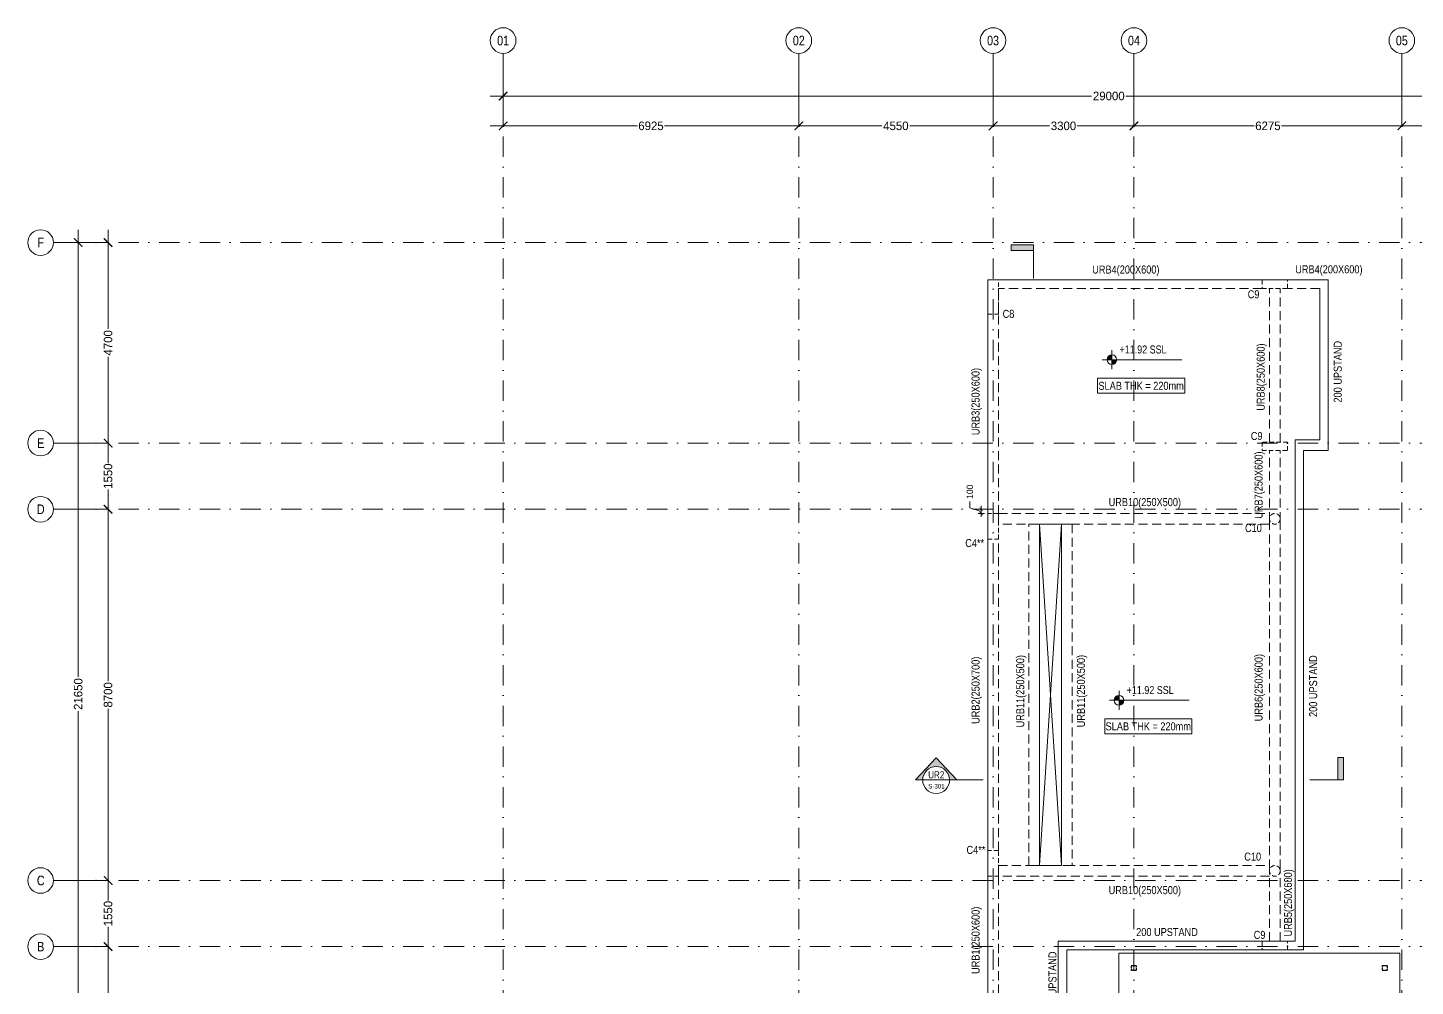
# Model space of a CAD drawing. Header units: millimetres. Extents: x -1760 to 80452, y -32586 to 8596.
# Drawn here: x -1760 to 30739, y -20648 to 1814 of the extents above; entities that cross this region are included whole.
import ezdxf
from ezdxf.enums import TextEntityAlignment as Align

# ---------------------------------------------------------------- set-up
doc = ezdxf.new("R2010")
doc.units = ezdxf.units.MM
doc.header["$LTSCALE"] = 75
for name, pattern in [('DASHDOT2', [12.7, 6.35, -3.175, 0, -3.175]), ('Dot & Dashed', [502.708322, 238.125, -132.291667, 0, -132.291655]), ('Hidden Line', [4.233333, 2.822222, -1.411111])]:
    doc.linetypes.add(name, pattern=pattern)
for name, color, linetype in [('00_A_GRIDS.3D', 1, 'Continuous'), ('02_A_GRIDS.3D', 1, 'Continuous'), ('133-EDEN HILLS- Grid$0$A_DIM 75', 1, 'Continuous')]:
    doc.layers.add(name, color=color, linetype=linetype)
for name, color, linetype, lineweight in [('G-ANNO-DIMS', 111, 'Continuous', 9), ('G-ANNO-SYMB', 111, 'Continuous', 9), ('S-BEAM-IDEN', 2, 'Continuous', 9), ('S-COL', 3, 'Continuous', 13), ('S-COLS-IDEN', 171, 'Continuous', 9), ('S-SLAB', 3, 'Continuous', 13), ('TXT', 11, 'Continuous', 9)]:
    doc.layers.add(name, color=color, linetype=linetype, lineweight=lineweight)
doc.styles.add('133-5F Grid$0$TEXT 75', font='GOTHIC.TTF', dxfattribs={"height": 150})
doc.styles.add('236 - NAS Mall_CD_GF Plan$0$TEXT 500', font='GOTHIC.TTF', dxfattribs={"height": 350})
doc.styles.add('Arial', font='arial.ttf', dxfattribs={"width": 0.8, "height": 187.5})
doc.styles.add('Arial Narrow_1', font='ARIALN.TTF', dxfattribs={"height": 187.5})
doc.styles.add('Arial Narrow_2', font='ARIALN.TTF', dxfattribs={"height": 262.5})
doc.styles.add('GENERATED_STYLE_3', font='arial.ttf', dxfattribs={"width": 0.8})
doc.styles.add('TEXT 100', font='GOTHIC.TTF', dxfattribs={"height": 200})
doc.dimstyles.new('133-5F Grid$0$DIM 75', dxfattribs={"dimtxt": 150, "dimasz": 80, "dimexe": 75, "dimexo": 75, "dimgap": 75, "dimtad": 0, "dimdec": 0, "dimrnd": 5, "dimzin": 0, "dimdsep": 46, "dimtxsty": '133-5F Grid$0$TEXT 75', "dimblk": '133-5F Grid$0$_ARCHTICK', "dimcen": 0, "dimdle": 75, "dimclrd": 256, "dimclre": 256, "dimclrt": 256, "dimadec": 0, "dimazin": 0, "dimtfac": 1, "dimtdec": 0, "dimtmove": 1, "dimatfit": 3, "dimfxl": 160, "dimfxlon": 1, "dimtolj": 1, "dimtzin": 0, "dimlwd": 0, "dimlwe": 0, "dimarcsym": 0})
doc.dimstyles.new('236 - NAS Mall_CD_GF Plan$0$DIM 500', dxfattribs={"dimtxt": 350, "dimasz": 300, "dimexe": 0, "dimexo": 0, "dimgap": 25, "dimtad": 0, "dimdec": 0, "dimrnd": 5, "dimzin": 0, "dimdsep": 46, "dimtxsty": '236 - NAS Mall_CD_GF Plan$0$TEXT 500', "dimblk": '236 - NAS Mall_CD_GF Plan$0$_ARCHTICK', "dimcen": 0, "dimdle": 300, "dimclrd": 256, "dimclre": 256, "dimclrt": 256, "dimadec": 0, "dimazin": 0, "dimtfac": 1, "dimtdec": 0, "dimtmove": 1, "dimatfit": 3, "dimfxl": 1000, "dimfxlon": 1, "dimtolj": 1, "dimtzin": 0, "dimlwd": 0, "dimlwe": 0, "dimarcsym": 0})

# ---------------------------------------------------------------- blocks, each defined once
blk = doc.blocks.new('Spot Elevations - WYE_Spot Elevation - Target Filled-619581-VILLA E - FIRST FLOOR')
at = {"layer": 'G-ANNO-DIMS'}
h = blk.add_hatch(color=256, dxfattribs=at)
edge = h.paths.add_edge_path(flags=0)
edge.add_line((0, 0), (-1.5, 0))
edge.add_arc((0, 0), 1.5, 90, 180, ccw=False)
edge.add_line((0, 1.5), (0, 0))
h = blk.add_hatch(color=256, dxfattribs=at)
edge = h.paths.add_edge_path(flags=0)
edge.add_line((0, 0), (1.5, 0))
edge.add_arc((0, 0), 1.5, 270, 360, ccw=False)
edge.add_line((0, -1.5), (0, 0))
for p, q in [((-3, 0), (3.01, 0)), ((0, -3), (0, 3))]:
    blk.add_line(p, q, dxfattribs=at)
blk.add_circle((0, 0), 1.5, dxfattribs=at)
blk = doc.blocks.new('Standard grid marker')
at = {"layer": '00_A_GRIDS.3D', "linetype": 'Dot & Dashed', "lineweight": 0}
for p, q in [((1000, 0), (0, 0)), ((29352, 0), (30352, 0))]:
    blk.add_line(p, q, dxfattribs=at)
at = {"layer": '00_A_GRIDS.3D', "linetype": 'DASHDOT2', "lineweight": 0}
blk.add_line((1000, 0), (29352, 0), dxfattribs=at)
at = {"layer": '00_A_GRIDS.3D', "linetype": 'Continuous', "lineweight": 0}
for centre in [(-300, 0), (30652, 0)]:
    blk.add_circle(centre, 300, dxfattribs=at)
at = {"layer": '00_A_GRIDS.3D', "linetype": 'Dot & Dashed', "lineweight": 0}
for p in [(1000, 0), (1000, 0), (33800, 0), (33800, 0)]:
    blk.add_point(p, dxfattribs=at)
at = {"layer": '00_A_GRIDS.3D', "lineweight": 0, "style": 'GENERATED_STYLE_3'}
for tag, p in [('AC_MarkerText_1_0', (-464, -51)), ('AC_MarkerText_1_1', (30488, -51))]:
    blk.add_attdef(tag, text='', height=225, rotation=90, dxfattribs=at).set_placement(p, align=Align.TOP_CENTER)
blk = doc.blocks.new('Standard grid marker_2')
at = {"layer": '00_A_GRIDS.3D', "linetype": 'DASHDOT2', "lineweight": 0}
blk.add_line((1000, 0), (50581, 0), dxfattribs=at)
at = {"layer": '00_A_GRIDS.3D', "linetype": 'Dot & Dashed', "lineweight": 0}
blk.add_line((50581, 0), (51581, 0), dxfattribs=at)
at = {"layer": '00_A_GRIDS.3D', "linetype": 'Continuous', "lineweight": 0}
blk.add_circle((51881, 0), 300, dxfattribs=at)
at = {"layer": '00_A_GRIDS.3D', "linetype": 'Dot & Dashed', "lineweight": 0}
blk.add_point((50581, 0), dxfattribs=at)
blk.add_point((50581, 0), dxfattribs=at)
at = {"layer": '00_A_GRIDS.3D', "lineweight": 0, "style": 'GENERATED_STYLE_3'}
for tag, p in [('AC_MarkerText_1_0', (-300, -215)), ('AC_MarkerText_1_1', (51881, -215))]:
    blk.add_attdef(tag, text='', height=225, rotation=180, dxfattribs=at).set_placement(p, align=Align.TOP_CENTER)
blk = doc.blocks.new('236 - NAS Mall_CD_GF Plan$0$_ARCHTICK')
at = {"color": 0, "linetype": 'ByBlock', "const_width": 0.15}
blk.add_lwpolyline([(-0.5, -0.5), (0.5, 0.5)], dxfattribs=at)
blk = doc.blocks.new('*D5')
at = {"layer": '02_A_GRIDS.3D', "lineweight": 0, "transparency": 16777216}
for p, q in [((9375, -64), (9375, -486)), ((16300, -64), (16300, -486)), ((9075, -486), (12519, -486)), ((16600, -486), (13156, -486))]:
    blk.add_line(p, q, dxfattribs=at)
at = {"layer": 'Defpoints', "color": 0, "transparency": 16777216}
for p in [(9375, -64), (16300, -64), (16300, -486)]:
    blk.add_point(p, dxfattribs=at)
at = {"layer": '02_A_GRIDS.3D', "lineweight": 0, "transparency": 16777216, "xscale": 200, "yscale": 200, "zscale": 200, "rotation": 180}
blk.add_blockref('236 - NAS Mall_CD_GF Plan$0$_ARCHTICK', (9375, -486), dxfattribs=at)
at = {"layer": '02_A_GRIDS.3D', "lineweight": 0, "transparency": 16777216, "xscale": 200, "yscale": 200, "zscale": 200}
blk.add_blockref('236 - NAS Mall_CD_GF Plan$0$_ARCHTICK', (16300, -486), dxfattribs=at)
at = {"layer": '02_A_GRIDS.3D', "transparency": 16777216, "insert": (12838, -486), "char_height": 200, "attachment_point": 5, "style": 'TEXT 100'}
blk.add_mtext('\\A1;6925', dxfattribs=at)
blk = doc.blocks.new('*D6')
at = {"layer": '02_A_GRIDS.3D', "lineweight": 0, "transparency": 16777216}
for p, q in [((16300, -64), (16300, -486)), ((20850, -64), (20850, -486)), ((16000, -486), (18249, -486)), ((21150, -486), (18901, -486))]:
    blk.add_line(p, q, dxfattribs=at)
at = {"layer": 'Defpoints', "color": 0, "transparency": 16777216}
for p in [(16300, -64), (20850, -64), (20850, -486)]:
    blk.add_point(p, dxfattribs=at)
at = {"layer": '02_A_GRIDS.3D', "lineweight": 0, "transparency": 16777216, "xscale": 200, "yscale": 200, "zscale": 200, "rotation": 180}
blk.add_blockref('236 - NAS Mall_CD_GF Plan$0$_ARCHTICK', (16300, -486), dxfattribs=at)
at = {"layer": '02_A_GRIDS.3D', "lineweight": 0, "transparency": 16777216, "xscale": 200, "yscale": 200, "zscale": 200}
blk.add_blockref('236 - NAS Mall_CD_GF Plan$0$_ARCHTICK', (20850, -486), dxfattribs=at)
at = {"layer": '02_A_GRIDS.3D', "transparency": 16777216, "insert": (18575, -486), "char_height": 200, "attachment_point": 5, "style": 'TEXT 100'}
blk.add_mtext('\\A1;4550', dxfattribs=at)
blk = doc.blocks.new('*D7')
at = {"layer": '02_A_GRIDS.3D', "lineweight": 0, "transparency": 16777216}
for p, q in [((20850, -64), (20850, -486)), ((24150, -64), (24150, -486)), ((20550, -486), (22176, -486)), ((24450, -486), (22824, -486))]:
    blk.add_line(p, q, dxfattribs=at)
at = {"layer": 'Defpoints', "color": 0, "transparency": 16777216}
for p in [(20850, -64), (24150, -64), (24150, -486)]:
    blk.add_point(p, dxfattribs=at)
at = {"layer": '02_A_GRIDS.3D', "lineweight": 0, "transparency": 16777216, "xscale": 200, "yscale": 200, "zscale": 200, "rotation": 180}
blk.add_blockref('236 - NAS Mall_CD_GF Plan$0$_ARCHTICK', (20850, -486), dxfattribs=at)
at = {"layer": '02_A_GRIDS.3D', "lineweight": 0, "transparency": 16777216, "xscale": 200, "yscale": 200, "zscale": 200}
blk.add_blockref('236 - NAS Mall_CD_GF Plan$0$_ARCHTICK', (24150, -486), dxfattribs=at)
at = {"layer": '02_A_GRIDS.3D', "transparency": 16777216, "insert": (22500, -486), "char_height": 200, "attachment_point": 5, "style": 'TEXT 100'}
blk.add_mtext('\\A1;3300', dxfattribs=at)
blk = doc.blocks.new('*D8')
at = {"layer": '02_A_GRIDS.3D', "lineweight": 0, "transparency": 16777216}
for p, q in [((24150, -64), (24150, -486)), ((30425, -64), (30425, -486)), ((23850, -486), (26969, -486)), ((30725, -486), (27606, -486))]:
    blk.add_line(p, q, dxfattribs=at)
at = {"layer": 'Defpoints', "color": 0, "transparency": 16777216}
for p in [(24150, -64), (30425, -64), (30425, -486)]:
    blk.add_point(p, dxfattribs=at)
at = {"layer": '02_A_GRIDS.3D', "lineweight": 0, "transparency": 16777216, "xscale": 200, "yscale": 200, "zscale": 200, "rotation": 180}
blk.add_blockref('236 - NAS Mall_CD_GF Plan$0$_ARCHTICK', (24150, -486), dxfattribs=at)
at = {"layer": '02_A_GRIDS.3D', "lineweight": 0, "transparency": 16777216, "xscale": 200, "yscale": 200, "zscale": 200}
blk.add_blockref('236 - NAS Mall_CD_GF Plan$0$_ARCHTICK', (30425, -486), dxfattribs=at)
at = {"layer": '02_A_GRIDS.3D', "transparency": 16777216, "insert": (27288, -486), "char_height": 200, "attachment_point": 5, "style": 'TEXT 100'}
blk.add_mtext('\\A1;6275', dxfattribs=at)
blk = doc.blocks.new('*D9')
at = {"layer": '02_A_GRIDS.3D', "lineweight": 0, "transparency": 16777216}
for p, q in [((30425, -64), (30425, -486)), ((38375, -64), (38375, -486)), ((30125, -486), (34081, -486)), ((38675, -486), (34719, -486))]:
    blk.add_line(p, q, dxfattribs=at)
at = {"layer": 'Defpoints', "color": 0, "transparency": 16777216}
for p in [(30425, -64), (38375, -64), (38375, -486)]:
    blk.add_point(p, dxfattribs=at)
at = {"layer": '02_A_GRIDS.3D', "lineweight": 0, "transparency": 16777216, "xscale": 200, "yscale": 200, "zscale": 200, "rotation": 180}
blk.add_blockref('236 - NAS Mall_CD_GF Plan$0$_ARCHTICK', (30425, -486), dxfattribs=at)
at = {"layer": '02_A_GRIDS.3D', "lineweight": 0, "transparency": 16777216, "xscale": 200, "yscale": 200, "zscale": 200}
blk.add_blockref('236 - NAS Mall_CD_GF Plan$0$_ARCHTICK', (38375, -486), dxfattribs=at)
at = {"layer": '02_A_GRIDS.3D', "transparency": 16777216, "insert": (34400, -486), "char_height": 200, "attachment_point": 5, "style": 'TEXT 100'}
blk.add_mtext('\\A1;7950', dxfattribs=at)
blk = doc.blocks.new('*D10')
at = {"layer": '02_A_GRIDS.3D', "lineweight": 0, "transparency": 16777216}
for p, q in [((9375, 636), (9375, 214)), ((38375, 636), (38375, 214)), ((9075, 214), (23159, 214)), ((38675, 214), (23963, 214))]:
    blk.add_line(p, q, dxfattribs=at)
at = {"layer": 'Defpoints', "color": 0, "transparency": 16777216}
for p in [(9375, 636), (38375, 636), (38375, 214)]:
    blk.add_point(p, dxfattribs=at)
at = {"layer": '02_A_GRIDS.3D', "lineweight": 0, "transparency": 16777216, "xscale": 200, "yscale": 200, "zscale": 200, "rotation": 180}
blk.add_blockref('236 - NAS Mall_CD_GF Plan$0$_ARCHTICK', (9375, 214), dxfattribs=at)
at = {"layer": '02_A_GRIDS.3D', "lineweight": 0, "transparency": 16777216, "xscale": 200, "yscale": 200, "zscale": 200}
blk.add_blockref('236 - NAS Mall_CD_GF Plan$0$_ARCHTICK', (38375, 214), dxfattribs=at)
at = {"layer": '02_A_GRIDS.3D', "transparency": 16777216, "insert": (23561, 214), "char_height": 200, "attachment_point": 5, "style": 'TEXT 100'}
blk.add_mtext('\\A1;29000', dxfattribs=at)
blk = doc.blocks.new('*D11')
at = {"layer": '02_A_GRIDS.3D', "lineweight": 0, "transparency": 16777216}
for p, q in [((-578, -2920), (-578, -13399)), ((-157, -3220), (-578, -3220)), ((-578, -25170), (-578, -14203)), ((-160, -24870), (-578, -24870))]:
    blk.add_line(p, q, dxfattribs=at)
at = {"layer": 'Defpoints', "color": 0, "transparency": 16777216}
for p in [(-157, -3220), (-578, -24870), (-160, -24870)]:
    blk.add_point(p, dxfattribs=at)
at = {"layer": '02_A_GRIDS.3D', "lineweight": 0, "transparency": 16777216, "xscale": 200, "yscale": 200, "zscale": 200}
for p, rotation in [((-578, -3220), 90), ((-578, -24870), 270)]:
    blk.add_blockref('236 - NAS Mall_CD_GF Plan$0$_ARCHTICK', p, dxfattribs=dict(at, rotation=rotation))
at = {"layer": '02_A_GRIDS.3D', "transparency": 16777216, "insert": (-578, -13801), "char_height": 200, "attachment_point": 5, "rotation": 90, "style": 'TEXT 100'}
blk.add_mtext('\\A1;21650', dxfattribs=at)
blk = doc.blocks.new('*D12')
at = {"layer": '02_A_GRIDS.3D', "lineweight": 0, "transparency": 16777216}
for p, q in [((122, -2920), (122, -5244)), ((-300, -3220), (122, -3220)), ((122, -8220), (122, -5896)), ((-300, -7920), (122, -7920))]:
    blk.add_line(p, q, dxfattribs=at)
at = {"layer": 'Defpoints', "color": 0, "transparency": 16777216}
for p in [(-300, -3220), (-300, -7920), (122, -7920)]:
    blk.add_point(p, dxfattribs=at)
at = {"layer": '02_A_GRIDS.3D', "lineweight": 0, "transparency": 16777216, "xscale": 200, "yscale": 200, "zscale": 200}
for p, rotation in [((122, -3220), 90), ((122, -7920), 270)]:
    blk.add_blockref('236 - NAS Mall_CD_GF Plan$0$_ARCHTICK', p, dxfattribs=dict(at, rotation=rotation))
at = {"layer": '02_A_GRIDS.3D', "transparency": 16777216, "insert": (122, -5570), "char_height": 200, "attachment_point": 5, "rotation": 90, "style": 'TEXT 100'}
blk.add_mtext('\\A1;4700', dxfattribs=at)
blk = doc.blocks.new('*D13')
at = {"layer": '02_A_GRIDS.3D', "lineweight": 0, "transparency": 16777216}
for p, q in [((122, -7620), (122, -8386)), ((-300, -7920), (122, -7920)), ((122, -9770), (122, -9004)), ((-300, -9470), (122, -9470))]:
    blk.add_line(p, q, dxfattribs=at)
at = {"layer": 'Defpoints', "color": 0, "transparency": 16777216}
for p in [(-300, -7920), (-300, -9470), (122, -9470)]:
    blk.add_point(p, dxfattribs=at)
at = {"layer": '02_A_GRIDS.3D', "lineweight": 0, "transparency": 16777216, "xscale": 200, "yscale": 200, "zscale": 200}
for p, rotation in [((122, -7920), 90), ((122, -9470), 270)]:
    blk.add_blockref('236 - NAS Mall_CD_GF Plan$0$_ARCHTICK', p, dxfattribs=dict(at, rotation=rotation))
at = {"layer": '02_A_GRIDS.3D', "transparency": 16777216, "insert": (122, -8695), "char_height": 200, "attachment_point": 5, "rotation": 90, "style": 'TEXT 100'}
blk.add_mtext('\\A1;1550', dxfattribs=at)
blk = doc.blocks.new('*D14')
at = {"layer": '02_A_GRIDS.3D', "lineweight": 0, "transparency": 16777216}
for p, q in [((122, -9170), (122, -13495)), ((-300, -9470), (122, -9470)), ((122, -18470), (122, -14144)), ((-300, -18170), (122, -18170))]:
    blk.add_line(p, q, dxfattribs=at)
at = {"layer": 'Defpoints', "color": 0, "transparency": 16777216}
for p in [(-300, -9470), (-300, -18170), (122, -18170)]:
    blk.add_point(p, dxfattribs=at)
at = {"layer": '02_A_GRIDS.3D', "lineweight": 0, "transparency": 16777216, "xscale": 200, "yscale": 200, "zscale": 200}
for p, rotation in [((122, -9470), 90), ((122, -18170), 270)]:
    blk.add_blockref('236 - NAS Mall_CD_GF Plan$0$_ARCHTICK', p, dxfattribs=dict(at, rotation=rotation))
at = {"layer": '02_A_GRIDS.3D', "transparency": 16777216, "insert": (122, -13820), "char_height": 200, "attachment_point": 5, "rotation": 90, "style": 'TEXT 100'}
blk.add_mtext('\\A1;8700', dxfattribs=at)
blk = doc.blocks.new('*D15')
at = {"layer": '02_A_GRIDS.3D', "lineweight": 0, "transparency": 16777216}
for p, q in [((122, -17870), (122, -18635)), ((-300, -18170), (122, -18170)), ((122, -20020), (122, -19254)), ((-300, -19720), (122, -19720))]:
    blk.add_line(p, q, dxfattribs=at)
at = {"layer": 'Defpoints', "color": 0, "transparency": 16777216}
for p in [(-300, -18170), (-300, -19720), (122, -19720)]:
    blk.add_point(p, dxfattribs=at)
at = {"layer": '02_A_GRIDS.3D', "lineweight": 0, "transparency": 16777216, "xscale": 200, "yscale": 200, "zscale": 200}
for p, rotation in [((122, -18170), 90), ((122, -19720), 270)]:
    blk.add_blockref('236 - NAS Mall_CD_GF Plan$0$_ARCHTICK', p, dxfattribs=dict(at, rotation=rotation))
at = {"layer": '02_A_GRIDS.3D', "transparency": 16777216, "insert": (122, -18945), "char_height": 200, "attachment_point": 5, "rotation": 90, "style": 'TEXT 100'}
blk.add_mtext('\\A1;1550', dxfattribs=at)
blk = doc.blocks.new('*D16')
at = {"layer": '02_A_GRIDS.3D', "lineweight": 0, "transparency": 16777216}
for p, q in [((122, -19420), (122, -21971)), ((-300, -19720), (122, -19720)), ((122, -25170), (122, -22618)), ((-300, -24870), (122, -24870))]:
    blk.add_line(p, q, dxfattribs=at)
at = {"layer": 'Defpoints', "color": 0, "transparency": 16777216}
for p in [(-300, -19720), (-300, -24870), (122, -24870)]:
    blk.add_point(p, dxfattribs=at)
at = {"layer": '02_A_GRIDS.3D', "lineweight": 0, "transparency": 16777216, "xscale": 200, "yscale": 200, "zscale": 200}
for p, rotation in [((122, -19720), 90), ((122, -24870), 270)]:
    blk.add_blockref('236 - NAS Mall_CD_GF Plan$0$_ARCHTICK', p, dxfattribs=dict(at, rotation=rotation))
at = {"layer": '02_A_GRIDS.3D', "transparency": 16777216, "insert": (122, -22295), "char_height": 200, "attachment_point": 5, "rotation": 90, "style": 'TEXT 100'}
blk.add_mtext('\\A1;5150', dxfattribs=at)
blk = doc.blocks.new('133-5F Grid$0$_ARCHTICK')
at = {"color": 0, "linetype": 'ByBlock', "const_width": 0.15}
blk.add_lwpolyline([(-0.5, -0.5), (0.5, 0.5)], dxfattribs=at)
blk = doc.blocks.new('*D29')
at = {"layer": '133-EDEN HILLS- Grid$0$A_DIM 75', "lineweight": 0, "transparency": 16777216}
for p, q in [((20307, -9440), (20307, -9290)), ((20573, -9470), (20573, -9390)), ((20573, -9520), (20307, -9440)), ((20650, -9470), (20498, -9470)), ((20650, -9570), (20498, -9570)), ((20573, -9570), (20573, -9470)), ((20573, -9570), (20573, -9470)), ((20573, -9570), (20573, -9650))]:
    blk.add_line(p, q, dxfattribs=at)
at = {"layer": 'Defpoints', "color": 0, "transparency": 16777216}
for p in [(20573, -9470), (20725, -9470), (20725, -9570)]:
    blk.add_point(p, dxfattribs=at)
at = {"layer": '133-EDEN HILLS- Grid$0$A_DIM 75', "lineweight": 0, "transparency": 16777216, "xscale": 80, "yscale": 80, "zscale": 80}
for p, rotation in [((20573, -9470), 270), ((20573, -9570), 90)]:
    blk.add_blockref('133-5F Grid$0$_ARCHTICK', p, dxfattribs=dict(at, rotation=rotation))
at = {"layer": '133-EDEN HILLS- Grid$0$A_DIM 75', "transparency": 16777216, "insert": (20307, -9060), "char_height": 150, "attachment_point": 5, "rotation": 90, "style": '133-5F Grid$0$TEXT 75'}
blk.add_mtext('\\A1;100', dxfattribs=at)
blk = doc.blocks.new('Section - SECTION_HEAD-614868-VILLA E - FOUNDATION')
at = {"layer": 'G-ANNO-SYMB'}
h = blk.add_hatch(color=256, dxfattribs=at)
edge = h.paths.add_edge_path(flags=0)
edge.add_line((-11.86, 0), (-15.02, 0))
edge.add_line((-15.02, 0), (-5.86, 9.83))
edge.add_line((-5.86, 9.83), (3.31, 0))
edge.add_line((3.31, 0), (0.14, 0))
edge.add_arc((-5.86, 0), 6, 0, 180)
for p, q in [((-5.86, 9.83), (-15.02, 0)), ((3.31, 0), (-5.86, 9.83)), ((-15.02, 0), (-11.86, 0)), ((0.14, 0), (15.14, 0)), ((0.14, 0), (3.31, 0))]:
    blk.add_line(p, q, dxfattribs=at)
for start, end in [(0, 180), (0, 180), (180, 0)]:
    blk.add_arc((-5.86, 0), 6, start, end, dxfattribs=at)
blk = doc.blocks.new('Section - SECTION_TAIL-616140-VILLA E - FOUNDATION')
at = {"layer": 'G-ANNO-SYMB'}
blk.add_hatch(color=256, dxfattribs=at).paths.add_polyline_path([(-12.5, 0), (-15, 0), (-15, 10), (-12.5, 10)], flags=0)
for p, q in [((-12.5, 10), (-15, 10)), ((-15, 10), (-15, 0)), ((-12.5, 0), (-12.5, 10)), ((-15, 0), (0, 0)), ((-15, 0), (-12.5, 0))]:
    blk.add_line(p, q, dxfattribs=at)
blk = doc.blocks.new('stcl')
at = {"layer": 'S-COL', "linetype": 'Hidden Line', "ltscale": 0.2}
for points in [[(25639, -20585), (25759, -20585), (25759, -20705), (25639, -20705)], [(25647, -20593), (25751, -20593), (25751, -20697), (25647, -20697)]]:
    blk.add_lwpolyline(points, close=True, dxfattribs=at)

msp = doc.modelspace()

# ---------------------------------------------------------------- linework, layer by layer
at = {"layer": 'G-ANNO-DIMS'}
for p, q in [((23734.3, -5965.7), (23633.3, -5965.7)), ((25275.8, -5965.7), (23734.3, -5965.7)), ((23901.9, -13946.5), (23800.9, -13946.5)), ((25443.3, -13946.5), (23901.9, -13946.5))]:
    msp.add_line(p, q, dxfattribs=at)
at = {"layer": 'G-ANNO-SYMB'}
msp.add_line((19203, -15813.7), (19833, -15813.8), dxfattribs=at)
at = {"layer": 'S-COL', "linetype": 'Hidden Line', "ltscale": 0.5}
for points in [[(20725, -4895), (20975, -4895), (20975, -4095), (20725, -4095)], [(27750, -4095), (27150, -4095), (27150, -4295), (27750, -4295), (27750, -4095)], [(27750, -7895), (27150, -7895), (27150, -8095), (27750, -8095), (27750, -7895)], [(20975, -9570), (20725, -9570), (20725, -10170), (20975, -10170)], [(20975, -17470), (20725, -17470), (20725, -18070), (20975, -18070)], [(27750, -19595), (27150, -19595), (27150, -19795), (27750, -19795), (27750, -19595)]]:
    msp.add_lwpolyline(points, close=True, dxfattribs=at)
for centre in [(27450, -9695), (27450, -17945)]:
    msp.add_circle(centre, 125, dxfattribs=at)
at = {"layer": 'S-SLAB'}
for p, q in [((20725, -4095), (28700.8, -4095)), ((20725, -4095), (20725, -21595)), ((28700.8, -4095), (28700.8, -8095)), ((28500.8, -4295), (28500.8, -7845)), ((27925, -7845), (27925, -19595)), ((27925, -7845), (28500.8, -7845)), ((28125, -19795), (28125, -8095)), ((28125, -8095), (28700.8, -8095)), ((22450, -9820), (21939.8, -17820)), ((22450, -17820), (21939.8, -9820)), ((27925, -19595), (22378.1, -19595)), ((22378.1, -19595), (22378.1, -21595)), ((28125, -19795), (22578.1, -19795)), ((22578.1, -19795), (22578.1, -21595))]:
    msp.add_line(p, q, dxfattribs=at)
at = {"layer": 'S-SLAB', "linetype": 'Hidden Line'}
for p, q in [((20975, -4295), (20975, -9570)), ((27150, -4295), (20975, -4295)), ((27325, -7895), (27325, -4295)), ((27575, -7895), (27575, -4295)), ((28500.8, -4295), (27750, -4295)), ((20725, -4695), (20725, -9570)), ((27325, -9750), (27325, -8095)), ((27575, -9750), (27575, -8095)), ((27325, -17890), (27325, -9750)), ((27575, -17890), (27575, -9750)), ((20725, -17470), (20725, -10170)), ((20975, -17470), (20975, -10170)), ((20725, -18070), (20725, -21570)), ((20975, -18070), (20975, -21595)), ((27325, -19595), (27325, -17890)), ((27575, -19595), (27575, -17890))]:
    msp.add_line(p, q, dxfattribs=at)
for points in [[(20975, -9570), (27325, -9570), (27325, -9820), (20975, -9820)], [(21939.8, -17820), (21689.8, -17820), (21689.8, -9820), (21939.8, -9820)], [(22700, -17820), (22450, -17820), (22450, -9820), (22700, -9820)], [(27325, -18070), (20975, -18070), (20975, -17820), (27325, -17820)]]:
    msp.add_lwpolyline(points, close=True, dxfattribs=at)
at = {"layer": 'S-SLAB'}
for points in [[(22450, -9820), (21939.8, -9820), (21939.8, -17820), (22450, -17820)], [(23800.1, -23949.8), (30375, -23949.8), (30375, -19869.9), (23800.1, -19869.9)]]:
    msp.add_lwpolyline(points, close=True, dxfattribs=at)
at = {"layer": 'TXT', "lineweight": 20, "flags": 128}
for points in [[(23300, -6398.9), (25341.5, -6398.9), (25341.5, -6749.1), (23300, -6749.1)], [(23467.6, -14379.6), (25509.1, -14379.6), (25509.1, -14729.8), (23467.6, -14729.8)]]:
    msp.add_lwpolyline(points, close=True, dxfattribs=at)

# ---------------------------------------------------------------- block references
at = {"layer": '00_A_GRIDS.3D', "linetype": 'Dot & Dashed'}
ref = msp.add_blockref('Standard grid marker', (9375, 1214.2), dxfattribs=dict(at, zscale=1000, rotation=270))
ref.add_attrib('AC_MarkerText_1', '01', dxfattribs={"layer": '02_A_GRIDS.3D', "color": 7, "lineweight": 0, "height": 225, "rotation": 360, "style": 'GENERATED_STYLE_3', "width": 0.8}).set_placement((9375, 1626.7), align=Align.TOP_CENTER)
ref.add_attrib('AC_MarkerText_1_1', '01', dxfattribs={"color": 7, "lineweight": 0, "height": 225, "rotation": 360, "style": 'GENERATED_STYLE_3', "width": 0.8}).set_placement((9375, -29325.3), align=Align.TOP_CENTER)
at = {"layer": '00_A_GRIDS.3D', "linetype": 'Continuous'}
ref = msp.add_blockref('Standard grid marker_2', (50421.5, -3220), dxfattribs=dict(at, zscale=1000, rotation=180))
ref.add_attrib('AC_MarkerText_1_1', 'F', dxfattribs={"color": 7, "lineweight": 0, "height": 225, "rotation": 360, "style": 'GENERATED_STYLE_3', "width": 0.8}).set_placement((-1454.9, -3107.5), align=Align.TOP_CENTER)
ref = msp.add_blockref('Standard grid marker_2', (50421.5, -7920), dxfattribs=dict(at, zscale=1000, rotation=180))
ref.add_attrib('AC_MarkerText_1_1', 'E', dxfattribs={"color": 7, "lineweight": 0, "height": 225, "rotation": 360, "style": 'GENERATED_STYLE_3', "width": 0.8}).set_placement((-1454.9, -7807.5), align=Align.TOP_CENTER)
ref = msp.add_blockref('Standard grid marker_2', (50421.5, -9470), dxfattribs=dict(at, zscale=1000, rotation=180))
ref.add_attrib('AC_MarkerText_1_1', 'D', dxfattribs={"color": 7, "lineweight": 0, "height": 225, "rotation": 360, "style": 'GENERATED_STYLE_3', "width": 0.8}).set_placement((-1454.9, -9357.5), align=Align.TOP_CENTER)
ref = msp.add_blockref('Standard grid marker_2', (50421.5, -18169.6), dxfattribs=dict(at, zscale=1000, rotation=180))
ref.add_attrib('AC_MarkerText_1_1', 'C', dxfattribs={"color": 7, "lineweight": 0, "height": 225, "rotation": 360, "style": 'GENERATED_STYLE_3', "width": 0.8}).set_placement((-1454.9, -18057.1), align=Align.TOP_CENTER)
ref = msp.add_blockref('Standard grid marker_2', (50421.5, -19719.9), dxfattribs=dict(at, zscale=1000, rotation=180))
ref.add_attrib('AC_MarkerText_1_1', 'B', dxfattribs={"color": 7, "lineweight": 0, "height": 225, "rotation": 360, "style": 'GENERATED_STYLE_3', "width": 0.8}).set_placement((-1454.9, -19607.4), align=Align.TOP_CENTER)
at = {"layer": '02_A_GRIDS.3D', "linetype": 'Dot & Dashed'}
ref = msp.add_blockref('Standard grid marker', (16300, 1214.2), dxfattribs=dict(at, zscale=1000, rotation=270))
ref.add_attrib('AC_MarkerText_1', '02', dxfattribs={"color": 7, "lineweight": 0, "height": 225, "rotation": 360, "style": 'GENERATED_STYLE_3', "width": 0.8}).set_placement((16300, 1626.7), align=Align.TOP_CENTER)
ref.add_attrib('AC_MarkerText_1_1', '02', dxfattribs={"layer": '00_A_GRIDS.3D', "color": 7, "lineweight": 0, "height": 225, "rotation": 360, "style": 'GENERATED_STYLE_3', "width": 0.8}).set_placement((16300, -29325.3), align=Align.TOP_CENTER)
ref = msp.add_blockref('Standard grid marker', (20850, 1214.2), dxfattribs=dict(at, zscale=1000, rotation=270))
ref.add_attrib('AC_MarkerText_1', '03', dxfattribs={"color": 7, "lineweight": 0, "height": 225, "rotation": 360, "style": 'GENERATED_STYLE_3', "width": 0.8}).set_placement((20850, 1626.7), align=Align.TOP_CENTER)
ref.add_attrib('AC_MarkerText_1_1', '03', dxfattribs={"layer": '00_A_GRIDS.3D', "color": 7, "lineweight": 0, "height": 225, "rotation": 360, "style": 'GENERATED_STYLE_3', "width": 0.8}).set_placement((20850, -29325.3), align=Align.TOP_CENTER)
ref = msp.add_blockref('Standard grid marker', (30425, 1214.2), dxfattribs=dict(at, zscale=1000, rotation=270))
ref.add_attrib('AC_MarkerText_1', '05', dxfattribs={"color": 7, "lineweight": 0, "height": 225, "rotation": 360, "style": 'GENERATED_STYLE_3', "width": 0.8}).set_placement((30425, 1626.7), align=Align.TOP_CENTER)
ref.add_attrib('AC_MarkerText_1_1', '05', dxfattribs={"layer": '00_A_GRIDS.3D', "color": 7, "lineweight": 0, "height": 225, "rotation": 360, "style": 'GENERATED_STYLE_3', "width": 0.8}).set_placement((30425, -29325.3), align=Align.TOP_CENTER)
at = {"layer": 'G-ANNO-DIMS', "xscale": 74.99999999999996, "yscale": 74.99999999999996, "zscale": 74.99999999999996}
for p in [(23633.3, -5965.7), (23800.9, -13946.5)]:
    msp.add_blockref('Spot Elevations - WYE_Spot Elevation - Target Filled-619581-VILLA E - FIRST FLOOR', p, dxfattribs=at)
at = {"layer": 'G-ANNO-SYMB', "xscale": -52.49999999999995, "yscale": 52.49999999999995, "zscale": 52.49999999999995}
for p, rotation in [((21798.3, -4064.3), 89.9907386010779), ((28271.5, -15812.9), 359.9907386010779)]:
    msp.add_blockref('Section - SECTION_TAIL-616140-VILLA E - FOUNDATION', p, dxfattribs=dict(at, rotation=rotation))
at = {"layer": 'G-ANNO-SYMB', "extrusion": (0, 0, -1), "xscale": -52.49999999999997, "yscale": 52.49999999999997, "zscale": 52.49999999999997, "rotation": 359.9405816738328}
msp.add_blockref('Section - SECTION_HEAD-614868-VILLA E - FOUNDATION', (-19825.3, -15813.6), dxfattribs=at)
at = {"layer": 'S-COL'}
msp.add_blockref('stcl', (-1550.7, 425.2), dxfattribs=at)
at = {"layer": 'S-COL', "xscale": -1}
msp.add_blockref('stcl', (55725.8, 425.2), dxfattribs=at)

# ---------------------------------------------------------------- texts
at = {"layer": 'G-ANNO-SYMB', "attachment_point": 5, "rotation": 359.99133}
for s, insert, char_height, width, style in [('\\A1;UR2', (19519.5, -15694.2), 165.37, 126.881, 'Arial Narrow_1'), ('S-301', (19524.5, -15962.5), 105, 323.24, 'Arial Narrow_2')]:
    msp.add_mtext(s, dxfattribs=dict(at, insert=insert, char_height=char_height, width=width, style=style))
at = {"layer": 'S-BEAM-IDEN', "lineweight": 20, "char_height": 187.5, "width": 1713.653, "attachment_point": 1, "style": 'Arial Narrow_1'}
for s, insert in [('URB4(200X600)', (23172.7, -3758.8)), ('URB4(200X600)', (27928.2, -3753.4)), ('URB10(250X500)', (23557.6, -9208.4)), ('URB10(250X500)', (23557.6, -18301.1)), ('200 UPSTAND', (24202.6, -19284))]:
    msp.add_mtext(s, dxfattribs=dict(at, insert=insert))
at = {"layer": 'S-BEAM-IDEN', "lineweight": 20, "char_height": 187.5, "width": 1713.653, "attachment_point": 1, "rotation": 90, "style": 'Arial Narrow_1'}
for s, insert in [('URB8(250X600)', (27025.9, -7160.8)), ('200 UPSTAND', (28829.7, -6969.2)), ('URB3(250X600)', (20347.1, -7733.8)), ('URB7(250X600)', (26976.1, -9691.9)), ('URB2(250X700)', (20347.1, -14499.3)), ('URB11(250X500)', (21393.3, -14582)), ('URB11(250X500)', (22814.6, -14577.9)), ('URB6(250X600)', (26976.1, -14438.1)), ('200 UPSTAND', (28253.9, -14337.3)), ('URB5(250X600)', (27665.6, -19481.9)), ('URB1(250X600)', (20347.1, -20359.2)), ('200 UPSTAND', (22147.9, -21277.8))]:
    msp.add_mtext(s, dxfattribs=dict(at, insert=insert))
at = {"layer": 'S-COLS-IDEN', "char_height": 187.5, "width": 330.696, "attachment_point": 1, "style": 'Arial Narrow_1'}
for s, insert in [('C9', (26815.6, -4338.1)), ('C8', (21074.6, -4796.9)), ('C9', (26887.8, -7659.1)), ('C10', (26751.9, -9814.9)), ('C4**', (20199.1, -10168.4)), ('C4**', (20229.4, -17358.9)), ('C10', (26734.5, -17516.4)), ('C9', (26956, -19350.5))]:
    msp.add_mtext(s, dxfattribs=dict(at, insert=insert))
at = {"layer": 'TXT', "lineweight": 20, "char_height": 187.5, "width": 2423.1, "attachment_point": 1, "style": 'Arial Narrow_1'}
for insert in [(23318.8, -6483.1), (23486.3, -14463.8)]:
    msp.add_mtext('SLAB THK = 220mm', dxfattribs=dict(at, insert=insert))

# ---------------------------------------------------------------- dimensions: what is measured, and where the dimension line sits
at = {"layer": '02_A_GRIDS.3D'}
dim = msp.add_linear_dim(base=(38375, 214.2), p1=(9375, 636.2), p2=(38375, 636.2), dimstyle='236 - NAS Mall_CD_GF Plan$0$DIM 500', override={"dimtxt": 187.5, "dimasz": 200, "dimtxsty": 'TEXT 100'}, dxfattribs=at)
dim.commit()
dim.dimension.update_dxf_attribs({"geometry": '*D10', "text_midpoint": (23561.2, 214.2), "dimtype": 160})
for base, p1, p2, picture, middle in [((16300, -485.8), (9375, -63.8), (16300, -63.8), '*D5', (12837.5, -485.8)), ((20850, -485.8), (16300, -63.8), (20850, -63.8), '*D6', (18575, -485.8)), ((24150, -485.8), (20850, -63.8), (24150, -63.8), '*D7', (22500, -485.8)), ((30425, -485.8), (24150, -63.8), (30425, -63.8), '*D8', (27287.5, -485.8)), ((38375, -485.8), (30425, -63.8), (38375, -63.8), '*D9', (34400, -485.8))]:
    dim = msp.add_linear_dim(base=base, p1=p1, p2=p2, dimstyle='236 - NAS Mall_CD_GF Plan$0$DIM 500', override={"dimtxt": 187.5, "dimasz": 200, "dimtxsty": 'TEXT 100'}, dxfattribs=at)
    dim.commit()
    dim.dimension.update_dxf_attribs({"geometry": picture, "text_midpoint": middle})
dim = msp.add_linear_dim(base=(-578.4, -24870), p1=(-156.5, -3220), p2=(-159.8, -24870), angle=270, dimstyle='236 - NAS Mall_CD_GF Plan$0$DIM 500', override={"dimtxt": 187.5, "dimasz": 200, "dimtxsty": 'TEXT 100'}, dxfattribs=at)
dim.commit()
dim.dimension.update_dxf_attribs({"geometry": '*D11', "text_midpoint": (-578.4, -13800.9), "dimtype": 160})
for base, p1, p2, picture, middle in [((121.6, -7920), (-300.4, -3220), (-300.4, -7920), '*D12', (121.6, -5570)), ((121.6, -9470), (-300.4, -7920), (-300.4, -9470), '*D13', (121.6, -8695)), ((121.6, -18169.6), (-300.4, -9470), (-300.4, -18169.6), '*D14', (121.6, -13819.8)), ((121.6, -19719.9), (-300.4, -18169.6), (-300.4, -19719.9), '*D15', (121.6, -18944.7)), ((121.6, -24870), (-300.4, -19719.9), (-300.4, -24870), '*D16', (121.6, -22294.9))]:
    dim = msp.add_linear_dim(base=base, p1=p1, p2=p2, angle=270, dimstyle='236 - NAS Mall_CD_GF Plan$0$DIM 500', override={"dimtxt": 187.5, "dimasz": 200, "dimtxsty": 'TEXT 100'}, dxfattribs=at)
    dim.commit()
    dim.dimension.update_dxf_attribs({"geometry": picture, "text_midpoint": middle})
at = {"layer": '133-EDEN HILLS- Grid$0$A_DIM 75'}
dim = msp.add_linear_dim(base=(20573.2, -9470), p1=(20725, -9570), p2=(20725, -9470), angle=90, dimstyle='133-5F Grid$0$DIM 75', dxfattribs=at)
dim.commit()
dim.dimension.update_dxf_attribs({"geometry": '*D29', "text_midpoint": (20306.9, -9215.1)})

# ---------------------------------------------------------------- next in the draw order: texts
at = {"layer": 'G-ANNO-DIMS', "char_height": 187.5, "width": 1733.153, "attachment_point": 1, "line_spacing_factor": 0.941778, "style": 'Arial', "bg_fill": 3, "box_fill_scale": 1.25, "bg_fill_color": 256, "bg_fill_true_color": 13158600, "bg_fill_transparency": 0}
for insert in [(23812.8, -5632), (23980.4, -13612.8)]:
    msp.add_mtext('+11.92 SSL', dxfattribs=dict(at, insert=insert))

# ---------------------------------------------------------------- next in the draw order: block references
at = {"layer": '02_A_GRIDS.3D', "linetype": 'Dot & Dashed'}
ref = msp.add_blockref('Standard grid marker', (24150, 1214.2), dxfattribs=dict(at, zscale=1000, rotation=270))
ref.add_attrib('AC_MarkerText_1', '04', dxfattribs={"color": 7, "lineweight": 0, "height": 225, "rotation": 360, "style": 'GENERATED_STYLE_3', "width": 0.8}).set_placement((24150, 1626.7), align=Align.TOP_CENTER)
ref.add_attrib('AC_MarkerText_1_1', '04', dxfattribs={"layer": '00_A_GRIDS.3D', "color": 7, "lineweight": 0, "height": 225, "rotation": 360, "style": 'GENERATED_STYLE_3', "width": 0.8}).set_placement((24150, -29325.3), align=Align.TOP_CENTER)

doc.saveas('drawing.dxf')
